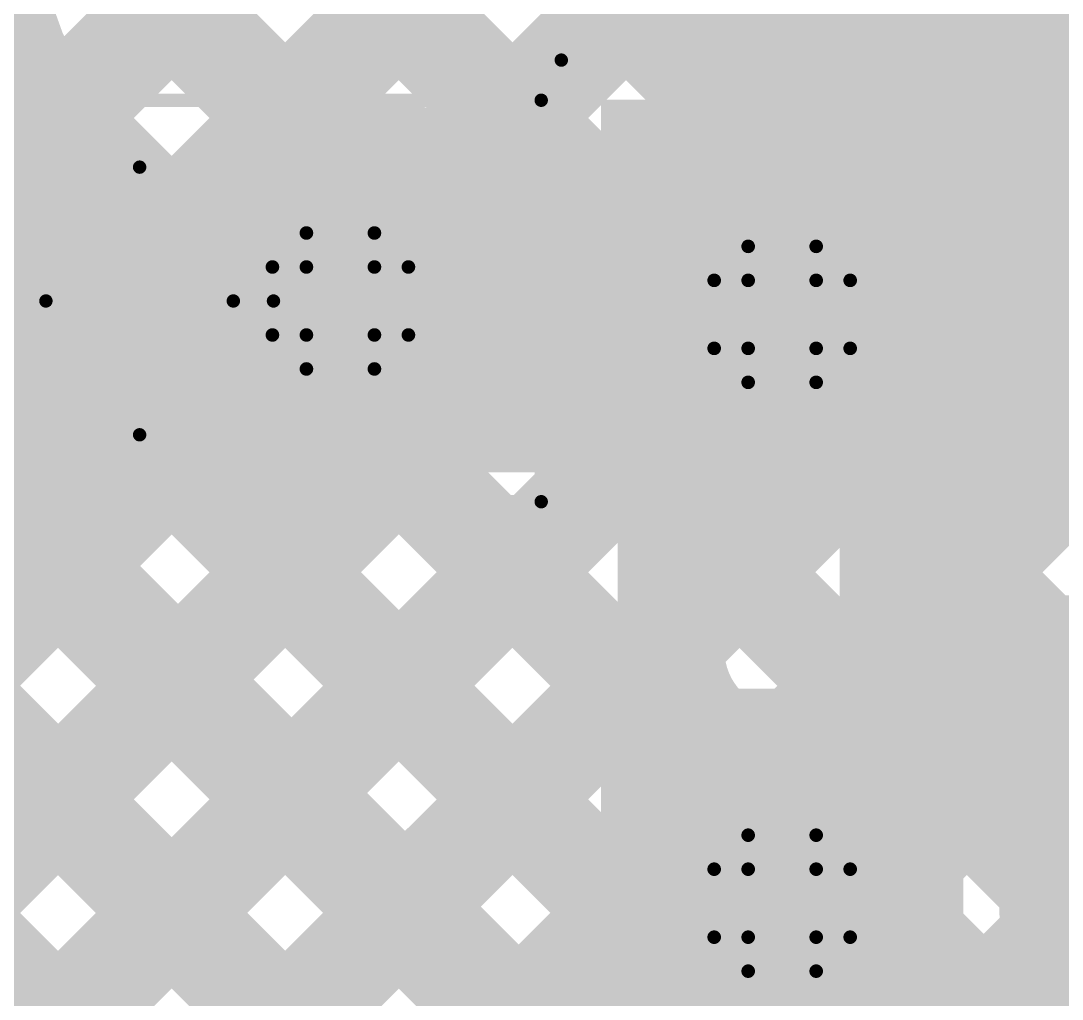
# Model space of a CAD drawing. Header units: millimetres. Extents: x 13 to 259, y -2 to 326.
# Drawn here: x 103.381 to 107.271, y 92.591 to 96.247 of the extents above; entities that cross this region are included whole.
import ezdxf

# ---------------------------------------------------------------- set-up
doc = ezdxf.new("R2010")
doc.units = ezdxf.units.MM
for name, color, linetype in [('BottomLayer', 5, 'Continuous'), ('BottomSolder', 6, 'Continuous'), ('ConnectLayer', 7, 'Continuous'), ('DrillDrawing', 1, 'Continuous'), ('Mechanical14', 56, 'Continuous'), ('Mechanical15', 56, 'Continuous'), ('Mechanical8', 56, 'Continuous'), ('MidLayer1', 16, 'Continuous'), ('MidLayer2', 76, 'Continuous'), ('MidLayer3', 90, 'Continuous'), ('MidLayer4', 156, 'Continuous'), ('MidLayer5', 130, 'Continuous'), ('MidLayer6', 216, 'Continuous'), ('MultiLayer', 9, 'Continuous'), ('TopLayer', 1, 'Continuous'), ('TopOverlay', 2, 'Continuous'), ('TopPaste', 8, 'Continuous'), ('TopSolder', 216, 'Continuous')]:
    doc.layers.add(name, color=color, linetype=linetype)

# ---------------------------------------------------------------- blocks, each defined once
blk = doc.blocks.new('CAPC1608X90N_90')
at = {"layer": 'Mechanical14', "const_width": 0.1}
for points in [[(-0.8499, -0.4499), (-0.8499, 0.4501)], [(-0.8499, 0.4501), (0.8501, 0.4501)], [(0.8501, -0.4499), (0.8501, 0.4501)], [(-0.8499, -0.4499), (0.8501, -0.4499)]]:
    blk.add_lwpolyline(points, dxfattribs=at)
at = {"layer": 'Mechanical14', "const_width": 0.05}
for points in [[(-0.8749, 0.4501, 1), (-0.8249, 0.4501, 1)], [(-0.8749, 0.4501, 1), (-0.8249, 0.4501, 1)], [(0.8251, 0.4501, 1), (0.8751, 0.4501, 1)], [(0.8251, 0.4501, 1), (0.8751, 0.4501, 1)], [(-0.8749, -0.4499, 1), (-0.8249, -0.4499, 1)], [(-0.8749, -0.4499, 1), (-0.8249, -0.4499, 1)], [(0.8251, -0.4499, 1), (0.8751, -0.4499, 1)], [(0.8251, -0.4499, 1), (0.8751, -0.4499, 1)]]:
    blk.add_lwpolyline(points, format="xyb", close=True, dxfattribs=at)
at = {"layer": 'Mechanical15', "const_width": 0.05}
for points in [[(-1.5, -0.75), (-1.5, 0.75)], [(-1.5, 0.75), (1.5, 0.75)], [(1.5, -0.75), (1.5, 0.75)], [(0, -0.5), (0, 0.5)], [(-0.5, 0), (0.5, 0)], [(-1.5, -0.75), (1.5, -0.75)]]:
    blk.add_lwpolyline(points, dxfattribs=at)
at = {"layer": 'Mechanical15'}
for points, const_width in [([(-1.5125, 0.75, 1), (-1.4875, 0.75, 1)], 0.025), ([(-1.5125, 0.75, 1), (-1.4875, 0.75, 1)], 0.025), ([(1.4875, 0.75, 1), (1.5125, 0.75, 1)], 0.025), ([(1.4875, 0.75, 1), (1.5125, 0.75, 1)], 0.025), ([(-0.0125, 0.5, 1), (0.0125, 0.5, 1)], 0.025), ([(0.35, 0, 1), (-0.35, 0, 1)], 0.05), ([(-0.5125, 0, 1), (-0.4875, 0, 1)], 0.025), ([(-0.3625, 0, 1), (-0.3375, 0, 1)], 0.025), ([(0.3375, 0, 1), (0.3625, 0, 1)], 0.025), ([(0.4875, 0, 1), (0.5125, 0, 1)], 0.025), ([(-0.0125, -0.5, 1), (0.0125, -0.5, 1)], 0.025), ([(-1.5125, -0.75, 1), (-1.4875, -0.75, 1)], 0.025), ([(-1.5125, -0.75, 1), (-1.4875, -0.75, 1)], 0.025), ([(1.4875, -0.75, 1), (1.5125, -0.75, 1)], 0.025), ([(1.4875, -0.75, 1), (1.5125, -0.75, 1)], 0.025)]:
    blk.add_lwpolyline(points, format="xyb", close=True, dxfattribs=dict(at, const_width=const_width))
at = {"layer": 'TopLayer'}
for points in [[(-1.225, -0.475), (-0.275, -0.475), (-1.225, 0.475), (-0.275, 0.475)], [(0.275, -0.475), (1.225, -0.475), (0.275, 0.475), (1.225, 0.475)]]:
    blk.add_solid(points, dxfattribs=at)
at = {"layer": 'TopPaste'}
for points in [[(-1.225, -0.475), (-0.275, -0.475), (-1.225, 0.475), (-0.275, 0.475)], [(0.275, -0.475), (1.225, -0.475), (0.275, 0.475), (1.225, 0.475)]]:
    blk.add_solid(points, dxfattribs=at)
at = {"layer": 'TopSolder'}
for points in [[(-1.3266, -0.5766), (-0.1734, -0.5766), (-1.3266, 0.5766), (-0.1734, 0.5766)], [(0.1734, -0.5766), (1.3266, -0.5766), (0.1734, 0.5766), (1.3266, 0.5766)]]:
    blk.add_solid(points, dxfattribs=at)
blk = doc.blocks.new('XTAL_EPSON_TSX_3225_146')
at = {"layer": 'Mechanical14', "const_width": 0.1}
for points in [[(-1.15, 1.6, -0.414214), (-1.25, 1.5)], [(-1.25, -1.5, -0.414214), (-1.15, -1.6)]]:
    blk.add_lwpolyline(points, format="xyb", dxfattribs=at)
for points in [[(-1.15, 1.6), (1.15, 1.6)], [(-1.25, -1.5), (-1.25, 1.5)]]:
    blk.add_lwpolyline(points, dxfattribs=at)
at = {"layer": 'Mechanical14'}
for points, const_width in [([(-1.175, 1.6, 1), (-1.125, 1.6, 1)], 0.05), ([(-1.175, 1.6, 1), (-1.125, 1.6, 1)], 0.05), ([(-1.275, 1.5, 1), (-1.225, 1.5, 1)], 0.05), ([(-1.275, 1.5, 1), (-1.225, 1.5, 1)], 0.05), ([(0.075, 0.825, 1), (-0.925, 0.825, 1)], 0.1), ([(-0.95, 0.825, 1), (-0.9, 0.825, 1)], 0.05), ([(0.05, 0.825, 1), (0.1, 0.825, 1)], 0.05), ([(-1.275, -1.5, 1), (-1.225, -1.5, 1)], 0.05), ([(-1.275, -1.5, 1), (-1.225, -1.5, 1)], 0.05)]:
    blk.add_lwpolyline(points, format="xyb", close=True, dxfattribs=dict(at, const_width=const_width))
at = {"layer": 'Mechanical15', "const_width": 0.05}
for points in [[(-1.625, -2.05), (-1.625, 2.05)], [(-1.625, 2.05), (1.625, 2.05)]]:
    blk.add_lwpolyline(points, dxfattribs=at)
at = {"layer": 'Mechanical15', "const_width": 0.025}
blk.add_lwpolyline([(-1.6375, 2.05, 1), (-1.6125, 2.05, 1)], format="xyb", close=True, dxfattribs=at)
blk.add_lwpolyline([(-1.6375, 2.05, 1), (-1.6125, 2.05, 1)], format="xyb", close=True, dxfattribs=at)
at = {"layer": 'Mechanical8', "const_width": 0.1}
for points in [[(-1.375, 0.4), (-1.375, 1.8)], [(-1.375, 1.8), (-0.225, 1.8)], [(-0.225, 0.4), (-0.225, 1.8)], [(0.225, 0.4), (0.225, 1.8)], [(0.225, 1.8), (1.375, 1.8)], [(-0.8, 1.1), (-0.8, 1.6)], [(-0.75, 0.93), (-0.75, 1.43)], [(-1.3, 1.1), (-0.8, 1.1)], [(-0.8, 0.6), (-0.8, 1.1)], [(-0.8, 1.1), (-0.3, 1.1)], [(0, 0), (0, 0.5)], [(-1.375, 0.4), (-0.225, 0.4)], [(0.225, 0.4), (1.375, 0.4)], [(-0.5, 0), (0, 0)], [(0, -0.5), (0, 0)], [(0, 0), (0.5, 0)], [(-1.375, -1.8), (-1.375, -0.4)], [(-1.375, -0.4), (-0.225, -0.4)], [(-0.225, -1.8), (-0.225, -0.4)], [(0.225, -1.8), (0.225, -0.4)], [(0.225, -0.4), (1.375, -0.4)], [(-0.8, -1.1), (-0.8, -0.6)], [(-1.3, -1.1), (-0.8, -1.1)], [(-0.8, -1.6), (-0.8, -1.1)], [(-0.8, -1.1), (-0.3, -1.1)]]:
    blk.add_lwpolyline(points, dxfattribs=at)
at = {"layer": 'Mechanical8', "const_width": 0.05}
for points in [[(-1.4, 1.8, 1), (-1.35, 1.8, 1)], [(-1.4, 1.8, 1), (-1.35, 1.8, 1)], [(-0.25, 1.8, 1), (-0.2, 1.8, 1)], [(-0.25, 1.8, 1), (-0.2, 1.8, 1)], [(0.2, 1.8, 1), (0.25, 1.8, 1)], [(0.2, 1.8, 1), (0.25, 1.8, 1)], [(-0.825, 1.6, 1), (-0.775, 1.6, 1)], [(-0.775, 1.43, 1), (-0.725, 1.43, 1)], [(-1.325, 1.1, 1), (-1.275, 1.1, 1)], [(-0.825, 1.1, 1), (-0.775, 1.1, 1)], [(-0.825, 1.1, 1), (-0.775, 1.1, 1)], [(-0.825, 1.1, 1), (-0.775, 1.1, 1)], [(-0.825, 1.1, 1), (-0.775, 1.1, 1)], [(-0.325, 1.1, 1), (-0.275, 1.1, 1)], [(-0.775, 0.93, 1), (-0.725, 0.93, 1)], [(-0.825, 0.6, 1), (-0.775, 0.6, 1)], [(-0.025, 0.5, 1), (0.025, 0.5, 1)], [(-1.4, 0.4, 1), (-1.35, 0.4, 1)], [(-1.4, 0.4, 1), (-1.35, 0.4, 1)], [(-0.25, 0.4, 1), (-0.2, 0.4, 1)], [(-0.25, 0.4, 1), (-0.2, 0.4, 1)], [(0.2, 0.4, 1), (0.25, 0.4, 1)], [(0.2, 0.4, 1), (0.25, 0.4, 1)], [(-0.525, 0, 1), (-0.475, 0, 1)], [(-0.025, 0, 1), (0.025, 0, 1)], [(-0.025, 0, 1), (0.025, 0, 1)], [(-0.025, 0, 1), (0.025, 0, 1)], [(-0.025, 0, 1), (0.025, 0, 1)], [(-1.4, -0.4, 1), (-1.35, -0.4, 1)], [(-1.4, -0.4, 1), (-1.35, -0.4, 1)], [(-0.25, -0.4, 1), (-0.2, -0.4, 1)], [(-0.25, -0.4, 1), (-0.2, -0.4, 1)], [(0.2, -0.4, 1), (0.25, -0.4, 1)], [(0.2, -0.4, 1), (0.25, -0.4, 1)], [(-0.025, -0.5, 1), (0.025, -0.5, 1)], [(-0.825, -0.6, 1), (-0.775, -0.6, 1)], [(-1.325, -1.1, 1), (-1.275, -1.1, 1)], [(-0.825, -1.1, 1), (-0.775, -1.1, 1)], [(-0.825, -1.1, 1), (-0.775, -1.1, 1)], [(-0.825, -1.1, 1), (-0.775, -1.1, 1)], [(-0.825, -1.1, 1), (-0.775, -1.1, 1)], [(-0.325, -1.1, 1), (-0.275, -1.1, 1)]]:
    blk.add_lwpolyline(points, format="xyb", close=True, dxfattribs=at)
at = {"layer": 'TopLayer'}
for points in [[(-1.375, 0.4), (-0.225, 0.4), (-1.375, 1.8), (-0.225, 1.8)], [(0.225, 0.4), (1.375, 0.4), (0.225, 1.8), (1.375, 1.8)], [(-1.375, -1.8), (-0.225, -1.8), (-1.375, -0.4), (-0.225, -0.4)], [(0.225, -1.8), (1.375, -1.8), (0.225, -0.4), (1.375, -0.4)]]:
    blk.add_solid(points, dxfattribs=at)
at = {"layer": 'TopOverlay'}
for points, const_width in [([(-1.825, 1.2, 1), (-2.075, 1.2, 1)], 0.25), ([(-2.1375, 1.2, 1), (-2.0125, 1.2, 1)], 0.125), ([(-1.8875, 1.2, 1), (-1.7625, 1.2, 1)], 0.125)]:
    blk.add_lwpolyline(points, format="xyb", close=True, dxfattribs=dict(at, const_width=const_width))
at = {"layer": 'TopPaste'}
for points in [[(-1.375, 0.4), (-0.225, 0.4), (-1.375, 1.8), (-0.225, 1.8)], [(0.225, 0.4), (1.375, 0.4), (0.225, 1.8), (1.375, 1.8)], [(-1.375, -1.8), (-0.225, -1.8), (-1.375, -0.4), (-0.225, -0.4)], [(0.225, -1.8), (1.375, -1.8), (0.225, -0.4), (1.375, -0.4)]]:
    blk.add_solid(points, dxfattribs=at)
at = {"layer": 'TopSolder'}
for points in [[(-1.4766, 0.2984), (-0.1234, 0.2984), (-1.4766, 1.9016), (-0.1234, 1.9016)], [(0.1234, 0.2984), (1.4766, 0.2984), (0.1234, 1.9016), (1.4766, 1.9016)], [(-1.4766, -1.9016), (-0.1234, -1.9016), (-1.4766, -0.2984), (-0.1234, -0.2984)], [(0.1234, -1.9016), (1.4766, -1.9016), (0.1234, -0.2984), (1.4766, -0.2984)]]:
    blk.add_solid(points, dxfattribs=at)

msp = doc.modelspace()

# ---------------------------------------------------------------- linework, layer by layer
at = {"layer": 'BottomLayer', "const_width": 0.25}
for points in [[(104.4501, 95.2, 1), (104.7, 95.2, 1)], [(106.1, 95.15, 1), (106.35, 95.15, 1)], [(106.1, 92.95, 1), (106.35, 92.95, 1)]]:
    msp.add_lwpolyline(points, format="xyb", close=True, dxfattribs=at)
at = {"layer": 'BottomSolder', "const_width": 0.3516}
for points in [[(102.8992, 95.2, 1), (103.2508, 95.2, 1)], [(106.0492, 92.95, 1), (106.4008, 92.95, 1)]]:
    msp.add_lwpolyline(points, format="xyb", close=True, dxfattribs=at)
at = {"layer": 'ConnectLayer', "const_width": 0.4}
for points in [[(97.7301, 103.3708), (105.6939, 95.4069)], [(97.7301, 103.3708), (105.6939, 95.4069)], [(97.24, 103.0123), (104.4715, 95.7808)], [(97.24, 103.0123), (104.4715, 95.7808)], [(101.8107, 95.0225), (109.3983, 102.61)], [(101.8107, 95.0225), (109.3983, 102.61)], [(101.5544, 102.0921), (122.7964, 80.8501)], [(101.5544, 102.0921), (122.7964, 80.8501)], [(103.3557, 95.719), (108.911, 101.2742)], [(103.3557, 95.719), (108.911, 101.2742)], [(103.5017, 95.8649), (108.911, 101.2742)], [(103.26, 100.3864), (107.3461, 96.3003)], [(101.89, 99.2108), (105.6939, 95.4069)], [(103.6647, 95.1794), (107.5851, 99.0998)], [(103.6647, 95.1794), (107.5851, 99.0998)], [(103.8225, 95.3373), (107.5851, 99.0998)], [(103.9298, 98.8681), (122.325, 80.4729)], [(103.9298, 98.8681), (122.325, 80.4729)], [(103.9298, 98.8681), (106.96, 95.8379)], [(105.0841, 94.9018), (108.9168, 98.7345)], [(105.0841, 94.9018), (108.9168, 98.7345)], [(105.7723, 95.59), (108.9168, 98.7345)], [(104.9711, 95.6373), (107.9095, 98.5757)], [(104.9711, 95.6373), (107.9095, 98.5757)], [(104.9711, 95.6373), (107.9095, 98.5757)], [(101.89, 98.3623), (104.4715, 95.7808)], [(103.6959, 98.2535), (106.2096, 95.7398)], [(103.6959, 98.2535), (106.2096, 95.7398)], [(103.6959, 98.2535), (106.2096, 95.7398)], [(103.6959, 98.2535), (106.2096, 95.7398)], [(104.9029, 98.2145), (106.7864, 96.331)], [(103.26, 97.8408), (105.5109, 95.59)], [(106.6196, 95.5887), (108.8585, 97.8277)], [(106.6196, 95.5887), (108.8585, 97.8277)], [(101.8323, 95.0441), (104.571, 97.7827)], [(101.8712, 97.5326), (104.0158, 95.388)], [(101.8712, 97.5326), (104.0158, 95.388)], [(101.89, 97.5138), (104.0158, 95.388)], [(103.3557, 95.719), (104.9952, 97.3585)], [(106.6196, 95.5887), (108.225, 97.1942)], [(106.7864, 96.331), (107.5853, 97.1824)], [(107.0666, 96.0208), (108.225, 97.1793)], [(106.5246, 97.1218), (107.9129, 95.7334)], [(106.7381, 94.8588), (109.0257, 97.1463)], [(106.7381, 94.8588), (109.0257, 97.1463)], [(103.26, 96.9923), (104.4715, 95.7808)], [(103.6647, 95.1794), (105.4195, 96.9342)], [(106.2514, 96.8486), (107.4751, 95.625)], [(107.0654, 96.0346), (107.7867, 96.7558)], [(104.9711, 95.6373), (105.8367, 96.5028)], [(105.8696, 96.4668), (107.0932, 95.2432)], [(98.7109, 85.983), (109.0742, 96.3463)], [(98.7109, 85.983), (109.0742, 96.3463)], [(105.0841, 94.9018), (106.2594, 96.077)], [(103.4269, 95.9769), (104.0158, 95.388)], [(101.4977, 87.9212), (109.485, 95.9086)], [(101.4977, 87.9212), (109.485, 95.9086)], [(106.945, 93.7593), (106.945, 95.7274)], [(106.6196, 95.5887), (106.6836, 95.6528)], [(105.0178, 95.59), (105.832, 95.59)], [(106.7381, 94.8588), (107.1082, 95.2288)], [(101.89, 89.1621), (107.875, 95.147)], [(106.8148, 95.1345), (121.9613, 79.9881)], [(106.8148, 95.1345), (121.9613, 79.9881)], [(106.8148, 95.1345), (108.8222, 93.1272)], [(106.8148, 95.1345), (106.945, 95.0043)], [(105.1559, 95.0964), (107.2385, 93.0138)], [(105.1559, 95.0964), (107.2385, 93.0138)], [(105.1559, 95.0964), (107.2385, 93.0138)], [(106.7381, 94.8588), (106.945, 95.0657)], [(101.8216, 95.0366), (119.1795, 77.6787)], [(101.8216, 95.0366), (119.1795, 77.6787)], [(101.8478, 95.0104), (106.2766, 90.5816)], [(103.6081, 94.9472), (121.5256, 77.0297)], [(103.6081, 94.9472), (121.5256, 77.0297)], [(103.6081, 94.9472), (107.1251, 91.4301)], [(101.185, 94.8247), (124.0046, 72.0051)], [(101.185, 94.8247), (124.0046, 72.0051)], [(102.1475, 92.8137), (104.1377, 94.8039)], [(102.1475, 92.8137), (104.1377, 94.8039)], [(102.1475, 92.8137), (104.1377, 94.8039)], [(103.5438, 94.21), (104.1377, 94.8039)], [(103.734, 94.8213), (107.8953, 90.66)], [(97.24, 86.2092), (105.7863, 94.7555)], [(97.24, 86.2092), (105.7863, 94.7555)], [(101.89, 90.8592), (105.7863, 94.7555)], [(104.3923, 93.3615), (105.7863, 94.7555)], [(104.9681, 94.76), (105.7823, 94.76)], [(105.4923, 94.76), (105.81, 94.4423)], [(105.81, 93.8924), (105.81, 94.7306)], [(106.64, 94.0643), (106.64, 94.7306)], [(102.1845, 92.0022), (104.8732, 94.6909)], [(102.1845, 92.0022), (104.8732, 94.6909)], [(102.1845, 92.0022), (104.8732, 94.6909)], [(103.9681, 93.7858), (104.8732, 94.6909)], [(98.2592, 86.3798), (106.5163, 94.6369)], [(98.2592, 86.3798), (106.5163, 94.6369)], [(100.9618, 94.6424), (105.4977, 90.1066)], [(101.89, 90.0107), (106.5163, 94.6369)], [(104.763, 94.6408), (121.6606, 77.7432)], [(104.763, 94.6408), (121.6606, 77.7432)], [(104.763, 94.6408), (107.5494, 91.8544)], [(104.763, 94.6408), (108.7438, 90.66)], [(103.0964, 94.6104), (119.8646, 77.8422)], [(103.0964, 94.6104), (119.8646, 77.8422)], [(103.0964, 94.6104), (106.7009, 91.0059)], [(106.482, 94.6189), (107.6039, 93.497)], [(106.482, 94.6189), (107.6039, 93.497)], [(106.482, 94.6189), (107.6039, 93.497)], [(101.7888, 88.2123), (108.0785, 94.5021)], [(103.2844, 94.4694), (106.5725, 91.1814)], [(106.64, 94.4608), (106.945, 94.1558)], [(106.7161, 93.9882), (106.945, 94.2171)], [(101.89, 94.1197), (105.8523, 90.1573)], [(106.64, 94.0643), (106.945, 93.7593)], [(104.8166, 92.9372), (105.81, 93.9307)], [(105.9316, 93.599), (107.339, 92.1916)], [(105.2409, 92.513), (106.1292, 93.4013)], [(105.6651, 92.0887), (106.5535, 92.9771)], [(101.9215, 87.4966), (107.2487, 92.8237)], [(101.9215, 87.4966), (107.2487, 92.8237)], [(102.64, 88.215), (107.2487, 92.8237)], [(106.0894, 91.6644), (106.9778, 92.5528)]]:
    msp.add_lwpolyline(points, dxfattribs=at)
for points in [[(103.6124, 95.7374, -0.198912), (103.26, 96.5882)], [(106.945, 95.7274, -0.198912), (107.0666, 96.0208)], [(106.945, 95.7274, -0.198912), (107.0666, 96.0208)], [(104.9681, 94.76, -2.426129), (105.0178, 95.59)], [(103.6124, 95.7374, -0.198912), (103.835, 95.2)], [(105.832, 95.59, -0.648015), (106.815, 95.15)], [(107.7954, 95.1903, -0.370823), (107.0932, 95.2432)], [(107.7954, 95.1903, -0.370823), (107.0932, 95.2432)], [(103.835, 95.2, -0.334638), (103.2844, 94.4694)], [(106.815, 95.15, -0.200276), (106.64, 94.7306)], [(105.9316, 93.599, -0.198912), (105.81, 93.8924)], [(105.9316, 93.599, -0.198912), (105.81, 93.8924)], [(108.1578, 92.4628, -4.035668), (108.415, 92.95)]]:
    msp.add_lwpolyline(points, format="xyb", dxfattribs=at)
at = {"layer": 'ConnectLayer'}
for points, const_width in [([(106.6864, 96.331, 1), (106.8864, 96.331, 1)], 0.2), ([(106.6864, 96.331, 1), (106.8864, 96.331, 1)], 0.2), ([(107.2461, 96.3003, 1), (107.4461, 96.3003, 1)], 0.2), ([(106.1594, 96.077, 1), (106.3594, 96.077, 1)], 0.2), ([(106.9654, 96.0346, 1), (107.1654, 96.0346, 1)], 0.2), ([(106.9666, 96.0208, 1), (107.1666, 96.0208, 1)], 0.2), ([(106.9666, 96.0208, 1), (107.1666, 96.0208, 1)], 0.2), ([(106.9666, 96.0208, 1), (107.1666, 96.0208, 1)], 0.2), ([(103.3269, 95.9769, 1), (103.5269, 95.9769, 1)], 0.2), ([(103.4017, 95.8649, 1), (103.6017, 95.8649, 1)], 0.2), ([(106.86, 95.8379, 1), (107.06, 95.8379, 1)], 0.2), ([(103.665, 95.2, 1), (102.485, 95.2, 1)], 0.4), ([(103.665, 95.2, 1), (102.485, 95.2, 1)], 0.4), ([(103.665, 95.2, 1), (102.485, 95.2, 1)], 0.4), ([(105.165, 95.2, 1), (103.985, 95.2, 1)], 0.4), ([(105.165, 95.2, 1), (103.985, 95.2, 1)], 0.4), ([(105.165, 95.2, 1), (103.985, 95.2, 1)], 0.4), ([(104.3715, 95.7808, 1), (104.5715, 95.7808, 1)], 0.2), ([(104.3715, 95.7808, 1), (104.5715, 95.7808, 1)], 0.2), ([(104.3715, 95.7808, 1), (104.5715, 95.7808, 1)], 0.2), ([(104.3715, 95.7808, 1), (104.5715, 95.7808, 1)], 0.2), ([(103.2557, 95.719, 1), (103.4557, 95.719, 1)], 0.2), ([(103.2557, 95.719, 1), (103.4557, 95.719, 1)], 0.2), ([(103.2557, 95.719, 1), (103.4557, 95.719, 1)], 0.2), ([(103.5124, 95.7374, 1), (103.7124, 95.7374, 1)], 0.2), ([(103.5124, 95.7374, 1), (103.7124, 95.7374, 1)], 0.2), ([(106.815, 95.15, 1), (105.635, 95.15, 1)], 0.4), ([(106.815, 95.15, 1), (105.635, 95.15, 1)], 0.4), ([(106.815, 95.15, 1), (105.635, 95.15, 1)], 0.4), ([(106.1096, 95.7398, 1), (106.3096, 95.7398, 1)], 0.2), ([(106.1096, 95.7398, 1), (106.3096, 95.7398, 1)], 0.2), ([(106.1096, 95.7398, 1), (106.3096, 95.7398, 1)], 0.2), ([(106.1096, 95.7398, 1), (106.3096, 95.7398, 1)], 0.2), ([(106.845, 95.7274, 1), (107.045, 95.7274, 1)], 0.2), ([(106.845, 95.7274, 1), (107.045, 95.7274, 1)], 0.2), ([(106.845, 95.7274, 1), (107.045, 95.7274, 1)], 0.2), ([(106.5836, 95.6528, 1), (106.7836, 95.6528, 1)], 0.2), ([(104.8711, 95.6373, 1), (105.0711, 95.6373, 1)], 0.2), ([(104.8711, 95.6373, 1), (105.0711, 95.6373, 1)], 0.2), ([(104.8711, 95.6373, 1), (105.0711, 95.6373, 1)], 0.2), ([(104.8711, 95.6373, 1), (105.0711, 95.6373, 1)], 0.2), ([(104.9178, 95.59, 1), (105.1178, 95.59, 1)], 0.2), ([(104.9178, 95.59, 1), (105.1178, 95.59, 1)], 0.2), ([(105.4109, 95.59, 1), (105.6109, 95.59, 1)], 0.2), ([(105.6723, 95.59, 1), (105.8723, 95.59, 1)], 0.2), ([(105.732, 95.59, 1), (105.932, 95.59, 1)], 0.2), ([(105.732, 95.59, 1), (105.932, 95.59, 1)], 0.2), ([(106.5196, 95.5887, 1), (106.7196, 95.5887, 1)], 0.2), ([(106.5196, 95.5887, 1), (106.7196, 95.5887, 1)], 0.2), ([(106.5196, 95.5887, 1), (106.7196, 95.5887, 1)], 0.2), ([(106.5196, 95.5887, 1), (106.7196, 95.5887, 1)], 0.2), ([(105.5939, 95.4069, 1), (105.7939, 95.4069, 1)], 0.2), ([(105.5939, 95.4069, 1), (105.7939, 95.4069, 1)], 0.2), ([(105.5939, 95.4069, 1), (105.7939, 95.4069, 1)], 0.2), ([(103.9158, 95.388, 1), (104.1158, 95.388, 1)], 0.2), ([(103.9158, 95.388, 1), (104.1158, 95.388, 1)], 0.2), ([(103.9158, 95.388, 1), (104.1158, 95.388, 1)], 0.2), ([(103.9158, 95.388, 1), (104.1158, 95.388, 1)], 0.2), ([(103.7225, 95.3373, 1), (103.9225, 95.3373, 1)], 0.2), ([(106.9932, 95.2432, 1), (107.1932, 95.2432, 1)], 0.2), ([(106.9932, 95.2432, 1), (107.1932, 95.2432, 1)], 0.2), ([(106.9932, 95.2432, 1), (107.1932, 95.2432, 1)], 0.2), ([(107.0082, 95.2288, 1), (107.2082, 95.2288, 1)], 0.2), ([(103.5647, 95.1794, 1), (103.7647, 95.1794, 1)], 0.2), ([(103.5647, 95.1794, 1), (103.7647, 95.1794, 1)], 0.2), ([(103.5647, 95.1794, 1), (103.7647, 95.1794, 1)], 0.2), ([(103.565, 95.2, 1), (103.765, 95.2, 1)], 0.2), ([(103.565, 95.2, 1), (103.765, 95.2, 1)], 0.2), ([(103.565, 95.2, 1), (103.765, 95.2, 1)], 0.2), ([(103.735, 95.2, 1), (103.935, 95.2, 1)], 0.2), ([(103.735, 95.2, 1), (103.935, 95.2, 1)], 0.2), ([(103.8851, 95.2, 1), (104.085, 95.2, 1)], 0.2), ([(103.8851, 95.2, 1), (104.085, 95.2, 1)], 0.2), ([(103.8851, 95.2, 1), (104.085, 95.2, 1)], 0.2), ([(105.065, 95.2, 1), (105.265, 95.2, 1)], 0.2), ([(105.065, 95.2, 1), (105.265, 95.2, 1)], 0.2), ([(105.065, 95.2, 1), (105.265, 95.2, 1)], 0.2), ([(105.535, 95.15, 1), (105.735, 95.15, 1)], 0.2), ([(105.535, 95.15, 1), (105.735, 95.15, 1)], 0.2), ([(105.535, 95.15, 1), (105.735, 95.15, 1)], 0.2), ([(106.7148, 95.1345, 1), (106.9148, 95.1345, 1)], 0.2), ([(106.7148, 95.1345, 1), (106.9148, 95.1345, 1)], 0.2), ([(106.7148, 95.1345, 1), (106.9148, 95.1345, 1)], 0.2), ([(106.7148, 95.1345, 1), (106.9148, 95.1345, 1)], 0.2), ([(106.715, 95.15, 1), (106.915, 95.15, 1)], 0.2), ([(106.715, 95.15, 1), (106.915, 95.15, 1)], 0.2), ([(106.715, 95.15, 1), (106.915, 95.15, 1)], 0.2), ([(106.715, 95.15, 1), (106.915, 95.15, 1)], 0.2), ([(106.715, 95.15, 1), (106.915, 95.15, 1)], 0.2), ([(105.0559, 95.0964, 1), (105.2559, 95.0964, 1)], 0.2), ([(105.0559, 95.0964, 1), (105.2559, 95.0964, 1)], 0.2), ([(105.0559, 95.0964, 1), (105.2559, 95.0964, 1)], 0.2), ([(106.845, 95.0657, 1), (107.045, 95.0657, 1)], 0.2), ([(106.845, 95.0043, 1), (107.045, 95.0043, 1)], 0.2), ([(103.5081, 94.9472, 1), (103.7081, 94.9472, 1)], 0.2), ([(103.5081, 94.9472, 1), (103.7081, 94.9472, 1)], 0.2), ([(103.5081, 94.9472, 1), (103.7081, 94.9472, 1)], 0.2), ([(104.9841, 94.9018, 1), (105.1841, 94.9018, 1)], 0.2), ([(104.9841, 94.9018, 1), (105.1841, 94.9018, 1)], 0.2), ([(104.9841, 94.9018, 1), (105.1841, 94.9018, 1)], 0.2), ([(106.6381, 94.8588, 1), (106.8381, 94.8588, 1)], 0.2), ([(106.6381, 94.8588, 1), (106.8381, 94.8588, 1)], 0.2), ([(106.6381, 94.8588, 1), (106.8381, 94.8588, 1)], 0.2), ([(106.6381, 94.8588, 1), (106.8381, 94.8588, 1)], 0.2), ([(103.634, 94.8213, 1), (103.834, 94.8213, 1)], 0.2), ([(104.0377, 94.8039, 1), (104.2377, 94.8039, 1)], 0.2), ([(104.0377, 94.8039, 1), (104.2377, 94.8039, 1)], 0.2), ([(104.0377, 94.8039, 1), (104.2377, 94.8039, 1)], 0.2), ([(104.0377, 94.8039, 1), (104.2377, 94.8039, 1)], 0.2), ([(104.8681, 94.76, 1), (105.0681, 94.76, 1)], 0.2), ([(104.8681, 94.76, 1), (105.0681, 94.76, 1)], 0.2), ([(105.3923, 94.76, 1), (105.5923, 94.76, 1)], 0.2), ([(105.6823, 94.76, 1), (105.8823, 94.76, 1)], 0.2), ([(105.6863, 94.7555, 1), (105.8863, 94.7555, 1)], 0.2), ([(105.6863, 94.7555, 1), (105.8863, 94.7555, 1)], 0.2), ([(105.6863, 94.7555, 1), (105.8863, 94.7555, 1)], 0.2), ([(105.6863, 94.7555, 1), (105.8863, 94.7555, 1)], 0.2), ([(105.71, 94.7306, 1), (105.91, 94.7306, 1)], 0.2), ([(106.54, 94.7306, 1), (106.74, 94.7306, 1)], 0.2), ([(106.54, 94.7306, 1), (106.74, 94.7306, 1)], 0.2), ([(104.7732, 94.6909, 1), (104.9732, 94.6909, 1)], 0.2), ([(104.7732, 94.6909, 1), (104.9732, 94.6909, 1)], 0.2), ([(104.7732, 94.6909, 1), (104.9732, 94.6909, 1)], 0.2), ([(104.7732, 94.6909, 1), (104.9732, 94.6909, 1)], 0.2), ([(104.663, 94.6408, 1), (104.863, 94.6408, 1)], 0.2), ([(104.663, 94.6408, 1), (104.863, 94.6408, 1)], 0.2), ([(104.663, 94.6408, 1), (104.863, 94.6408, 1)], 0.2), ([(104.663, 94.6408, 1), (104.863, 94.6408, 1)], 0.2), ([(106.4163, 94.6369, 1), (106.6163, 94.6369, 1)], 0.2), ([(106.4163, 94.6369, 1), (106.6163, 94.6369, 1)], 0.2), ([(106.4163, 94.6369, 1), (106.6163, 94.6369, 1)], 0.2), ([(106.382, 94.6189, 1), (106.582, 94.6189, 1)], 0.2), ([(106.382, 94.6189, 1), (106.582, 94.6189, 1)], 0.2), ([(106.382, 94.6189, 1), (106.582, 94.6189, 1)], 0.2), ([(103.1844, 94.4694, 1), (103.3844, 94.4694, 1)], 0.2), ([(103.1844, 94.4694, 1), (103.3844, 94.4694, 1)], 0.2), ([(105.71, 94.4423, 1), (105.91, 94.4423, 1)], 0.2), ([(106.54, 94.4608, 1), (106.74, 94.4608, 1)], 0.2), ([(103.4438, 94.21, 1), (103.6438, 94.21, 1)], 0.2), ([(106.845, 94.2171, 1), (107.045, 94.2171, 1)], 0.2), ([(106.845, 94.1558, 1), (107.045, 94.1558, 1)], 0.2), ([(106.54, 94.0643, 1), (106.74, 94.0643, 1)], 0.2), ([(106.54, 94.0643, 1), (106.74, 94.0643, 1)], 0.2), ([(106.6161, 93.9882, 1), (106.8161, 93.9882, 1)], 0.2), ([(105.71, 93.9307, 1), (105.91, 93.9307, 1)], 0.2), ([(105.71, 93.8924, 1), (105.91, 93.8924, 1)], 0.2), ([(105.71, 93.8924, 1), (105.91, 93.8924, 1)], 0.2), ([(105.71, 93.8924, 1), (105.91, 93.8924, 1)], 0.2), ([(103.8681, 93.7858, 1), (104.0681, 93.7858, 1)], 0.2), ([(106.845, 93.7593, 1), (107.045, 93.7593, 1)], 0.2), ([(106.845, 93.7593, 1), (107.045, 93.7593, 1)], 0.2), ([(105.8316, 93.599, 1), (106.0316, 93.599, 1)], 0.2), ([(105.8316, 93.599, 1), (106.0316, 93.599, 1)], 0.2), ([(105.8316, 93.599, 1), (106.0316, 93.599, 1)], 0.2), ([(108.415, 92.95, 1), (107.235, 92.95, 1)], 0.4), ([(108.415, 92.95, 1), (107.235, 92.95, 1)], 0.4), ([(106.0292, 93.4013, 1), (106.2292, 93.4013, 1)], 0.2), ([(104.2923, 93.3615, 1), (104.4923, 93.3615, 1)], 0.2), ([(107.1385, 93.0138, 1), (107.3385, 93.0138, 1)], 0.2), ([(107.1385, 93.0138, 1), (107.3385, 93.0138, 1)], 0.2), ([(107.1385, 93.0138, 1), (107.3385, 93.0138, 1)], 0.2), ([(106.4535, 92.9771, 1), (106.6535, 92.9771, 1)], 0.2), ([(104.7166, 92.9372, 1), (104.9166, 92.9372, 1)], 0.2), ([(107.135, 92.95, 1), (107.335, 92.95, 1)], 0.2), ([(107.135, 92.95, 1), (107.335, 92.95, 1)], 0.2), ([(107.1487, 92.8237, 1), (107.3487, 92.8237, 1)], 0.2), ([(107.1487, 92.8237, 1), (107.3487, 92.8237, 1)], 0.2), ([(107.1487, 92.8237, 1), (107.3487, 92.8237, 1)], 0.2), ([(106.8778, 92.5528, 1), (107.0778, 92.5528, 1)], 0.2), ([(105.1409, 92.513, 1), (105.3409, 92.513, 1)], 0.2)]:
    msp.add_lwpolyline(points, format="xyb", close=True, dxfattribs=dict(at, const_width=const_width))
at = {"layer": 'DrillDrawing', "const_width": 0.0508}
for points in [[(104.448, 95.327), (104.448, 95.454)], [(104.448, 95.454), (104.702, 95.454)], [(104.702, 95.327), (104.702, 95.454)], [(106.098, 95.277), (106.098, 95.404)], [(106.098, 95.404), (106.352, 95.404)], [(106.352, 95.277), (106.352, 95.404)], [(104.321, 95.073), (104.321, 95.327)], [(104.321, 95.327), (104.448, 95.327)], [(104.702, 95.327), (104.829, 95.327)], [(104.829, 95.073), (104.829, 95.327)], [(105.971, 95.023), (105.971, 95.277)], [(105.971, 95.277), (106.098, 95.277)], [(106.352, 95.277), (106.479, 95.277)], [(106.479, 95.023), (106.479, 95.277)], [(104.321, 95.073), (104.448, 95.073)], [(104.448, 94.946), (104.448, 95.073)], [(104.702, 95.073), (104.829, 95.073)], [(104.702, 94.946), (104.702, 95.073)], [(105.971, 95.023), (106.098, 95.023)], [(106.098, 94.896), (106.098, 95.023)], [(106.352, 95.023), (106.479, 95.023)], [(106.352, 94.896), (106.352, 95.023)], [(104.448, 94.946), (104.702, 94.946)], [(106.098, 94.896), (106.352, 94.896)], [(106.098, 93.077), (106.098, 93.204)], [(106.098, 93.204), (106.352, 93.204)], [(106.352, 93.077), (106.352, 93.204)], [(105.971, 92.823), (105.971, 93.077)], [(105.971, 93.077), (106.098, 93.077)], [(106.352, 93.077), (106.479, 93.077)], [(106.479, 92.823), (106.479, 93.077)], [(105.971, 92.823), (106.098, 92.823)], [(106.098, 92.696), (106.098, 92.823)], [(106.352, 92.823), (106.479, 92.823)], [(106.352, 92.696), (106.352, 92.823)], [(106.098, 92.696), (106.352, 92.696)]]:
    msp.add_lwpolyline(points, dxfattribs=at)
at = {"layer": 'DrillDrawing', "const_width": 0.0254}
for points in [[(104.4353, 95.454, 1), (104.4607, 95.454, 1)], [(104.4353, 95.454, 1), (104.4607, 95.454, 1)], [(104.6893, 95.454, 1), (104.7147, 95.454, 1)], [(104.6893, 95.454, 1), (104.7147, 95.454, 1)], [(106.0853, 95.404, 1), (106.1107, 95.404, 1)], [(106.0853, 95.404, 1), (106.1107, 95.404, 1)], [(106.3393, 95.404, 1), (106.3647, 95.404, 1)], [(106.3393, 95.404, 1), (106.3647, 95.404, 1)], [(104.3083, 95.327, 1), (104.3337, 95.327, 1)], [(104.3083, 95.327, 1), (104.3337, 95.327, 1)], [(104.4353, 95.327, 1), (104.4607, 95.327, 1)], [(104.4353, 95.327, 1), (104.4607, 95.327, 1)], [(104.6893, 95.327, 1), (104.7147, 95.327, 1)], [(104.6893, 95.327, 1), (104.7147, 95.327, 1)], [(104.8163, 95.327, 1), (104.8417, 95.327, 1)], [(104.8163, 95.327, 1), (104.8417, 95.327, 1)], [(105.9583, 95.277, 1), (105.9837, 95.277, 1)], [(105.9583, 95.277, 1), (105.9837, 95.277, 1)], [(106.0853, 95.277, 1), (106.1107, 95.277, 1)], [(106.0853, 95.277, 1), (106.1107, 95.277, 1)], [(106.3393, 95.277, 1), (106.3647, 95.277, 1)], [(106.3393, 95.277, 1), (106.3647, 95.277, 1)], [(106.4663, 95.277, 1), (106.4917, 95.277, 1)], [(106.4663, 95.277, 1), (106.4917, 95.277, 1)], [(104.3083, 95.073, 1), (104.3337, 95.073, 1)], [(104.3083, 95.073, 1), (104.3337, 95.073, 1)], [(104.4353, 95.073, 1), (104.4607, 95.073, 1)], [(104.4353, 95.073, 1), (104.4607, 95.073, 1)], [(104.6893, 95.073, 1), (104.7147, 95.073, 1)], [(104.6893, 95.073, 1), (104.7147, 95.073, 1)], [(104.8163, 95.073, 1), (104.8417, 95.073, 1)], [(104.8163, 95.073, 1), (104.8417, 95.073, 1)], [(105.9583, 95.023, 1), (105.9837, 95.023, 1)], [(105.9583, 95.023, 1), (105.9837, 95.023, 1)], [(106.0853, 95.023, 1), (106.1107, 95.023, 1)], [(106.0853, 95.023, 1), (106.1107, 95.023, 1)], [(106.3393, 95.023, 1), (106.3647, 95.023, 1)], [(106.3393, 95.023, 1), (106.3647, 95.023, 1)], [(106.4663, 95.023, 1), (106.4917, 95.023, 1)], [(106.4663, 95.023, 1), (106.4917, 95.023, 1)], [(104.4353, 94.946, 1), (104.4607, 94.946, 1)], [(104.4353, 94.946, 1), (104.4607, 94.946, 1)], [(104.6893, 94.946, 1), (104.7147, 94.946, 1)], [(104.6893, 94.946, 1), (104.7147, 94.946, 1)], [(106.0853, 94.896, 1), (106.1107, 94.896, 1)], [(106.0853, 94.896, 1), (106.1107, 94.896, 1)], [(106.3393, 94.896, 1), (106.3647, 94.896, 1)], [(106.3393, 94.896, 1), (106.3647, 94.896, 1)], [(106.0853, 93.204, 1), (106.1107, 93.204, 1)], [(106.0853, 93.204, 1), (106.1107, 93.204, 1)], [(106.3393, 93.204, 1), (106.3647, 93.204, 1)], [(106.3393, 93.204, 1), (106.3647, 93.204, 1)], [(105.9583, 93.077, 1), (105.9837, 93.077, 1)], [(105.9583, 93.077, 1), (105.9837, 93.077, 1)], [(106.0853, 93.077, 1), (106.1107, 93.077, 1)], [(106.0853, 93.077, 1), (106.1107, 93.077, 1)], [(106.3393, 93.077, 1), (106.3647, 93.077, 1)], [(106.3393, 93.077, 1), (106.3647, 93.077, 1)], [(106.4663, 93.077, 1), (106.4917, 93.077, 1)], [(106.4663, 93.077, 1), (106.4917, 93.077, 1)], [(105.9583, 92.823, 1), (105.9837, 92.823, 1)], [(105.9583, 92.823, 1), (105.9837, 92.823, 1)], [(106.0853, 92.823, 1), (106.1107, 92.823, 1)], [(106.0853, 92.823, 1), (106.1107, 92.823, 1)], [(106.3393, 92.823, 1), (106.3647, 92.823, 1)], [(106.3393, 92.823, 1), (106.3647, 92.823, 1)], [(106.4663, 92.823, 1), (106.4917, 92.823, 1)], [(106.4663, 92.823, 1), (106.4917, 92.823, 1)], [(106.0853, 92.696, 1), (106.1107, 92.696, 1)], [(106.0853, 92.696, 1), (106.1107, 92.696, 1)], [(106.3393, 92.696, 1), (106.3647, 92.696, 1)], [(106.3393, 92.696, 1), (106.3647, 92.696, 1)]]:
    msp.add_lwpolyline(points, format="xyb", close=True, dxfattribs=at)
at = {"layer": 'MidLayer1', "const_width": 0.25}
for points in [[(104.4501, 95.2, 1), (104.7, 95.2, 1)], [(106.1, 95.15, 1), (106.35, 95.15, 1)], [(106.1, 92.95, 1), (106.35, 92.95, 1)]]:
    msp.add_lwpolyline(points, format="xyb", close=True, dxfattribs=at)
at = {"layer": 'MidLayer2', "const_width": 0.25}
for points in [[(104.4501, 95.2, 1), (104.7, 95.2, 1)], [(106.1, 95.15, 1), (106.35, 95.15, 1)], [(106.1, 92.95, 1), (106.35, 92.95, 1)]]:
    msp.add_lwpolyline(points, format="xyb", close=True, dxfattribs=at)
at = {"layer": 'MidLayer3'}
for points, const_width in [([(104.4501, 95.2, 1), (104.7, 95.2, 1)], 0.25), ([(106.1, 95.15, 1), (106.35, 95.15, 1)], 0.25), ([(104.5375, 95.2, 1), (104.6125, 95.2, 1)], 0.075), ([(104.5625, 95.175, 1), (104.6375, 95.175, 1)], 0.075), ([(104.5625, 95.175, 1), (104.6375, 95.175, 1)], 0.075), ([(106.1625, 95.175, 1), (106.2375, 95.175, 1)], 0.075), ([(106.1625, 95.175, 1), (106.2375, 95.175, 1)], 0.075), ([(106.1875, 95.15, 1), (106.2625, 95.15, 1)], 0.075), ([(106.1875, 95.15, 1), (106.2625, 95.15, 1)], 0.075), ([(106.1875, 93.8924, 1), (106.2625, 93.8924, 1)], 0.075), ([(106.1875, 93.8924, 1), (106.2625, 93.8924, 1)], 0.075), ([(106.1, 92.95, 1), (106.35, 92.95, 1)], 0.25)]:
    msp.add_lwpolyline(points, format="xyb", close=True, dxfattribs=dict(at, const_width=const_width))
for points, const_width in [([(104.575, 95.2), (104.6, 95.175)], 0.15), ([(101.4992, 95.1798), (106.0351, 90.644)], 0.12), ([(104.6, 95.175), (106.2, 95.175)], 0.15), ([(106.2, 95.175), (106.225, 95.15)], 0.15), ([(106.225, 93.8924), (106.225, 95.15)], 0.15), ([(106.225, 93.8924), (107.6324, 92.485)], 0.15)]:
    msp.add_lwpolyline(points, dxfattribs=dict(at, const_width=const_width))
at = {"layer": 'MidLayer4', "const_width": 0.25}
for points in [[(104.4501, 95.2, 1), (104.7, 95.2, 1)], [(106.1, 95.15, 1), (106.35, 95.15, 1)], [(106.1, 92.95, 1), (106.35, 92.95, 1)]]:
    msp.add_lwpolyline(points, format="xyb", close=True, dxfattribs=at)
at = {"layer": 'MidLayer5', "const_width": 0.25}
for points in [[(104.4501, 95.2, 1), (104.7, 95.2, 1)], [(106.1, 95.15, 1), (106.35, 95.15, 1)], [(106.1, 92.95, 1), (106.35, 92.95, 1)]]:
    msp.add_lwpolyline(points, format="xyb", close=True, dxfattribs=at)
at = {"layer": 'MidLayer6', "const_width": 0.25}
for points in [[(104.4501, 95.2, 1), (104.7, 95.2, 1)], [(106.1, 95.15, 1), (106.35, 95.15, 1)], [(106.1, 92.95, 1), (106.35, 92.95, 1)]]:
    msp.add_lwpolyline(points, format="xyb", close=True, dxfattribs=at)
at = {"layer": 'MultiLayer', "const_width": 0.25}
for points in [[(104.4501, 95.2, 1), (104.7, 95.2, 1)], [(106.1, 95.15, 1), (106.35, 95.15, 1)], [(106.1, 92.95, 1), (106.35, 92.95, 1)]]:
    msp.add_lwpolyline(points, format="xyb", close=True, dxfattribs=at)
at = {"layer": 'TopLayer', "const_width": 0.25}
for points in [[(104.4501, 95.2, 1), (104.7, 95.2, 1)], [(106.1, 95.15, 1), (106.35, 95.15, 1)], [(106.1, 92.95, 1), (106.35, 92.95, 1)]]:
    msp.add_lwpolyline(points, format="xyb", close=True, dxfattribs=at)
at = {"layer": 'TopSolder', "const_width": 0.3516}
for points in [[(102.8992, 95.2, 1), (103.2508, 95.2, 1)], [(106.0492, 92.95, 1), (106.4008, 92.95, 1)]]:
    msp.add_lwpolyline(points, format="xyb", close=True, dxfattribs=at)

# ---------------------------------------------------------------- block references
at = {"rotation": 360}
for name, p in [('XTAL_EPSON_TSX_3225_146', (107.025, 94.05)), ('CAPC1608X90N_90', (103.825, 95.2))]:
    msp.add_blockref(name, p, dxfattribs=at)

doc.saveas('drawing.dxf')
